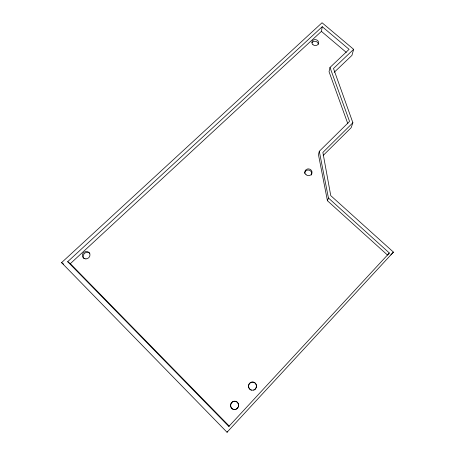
<?xml version="1.0" encoding="UTF-8"?>
<svg xmlns="http://www.w3.org/2000/svg" width="455" height="455" viewBox="0 0 455 455"><rect width="100%" height="100%" fill="white"/><g stroke="black" fill="none" stroke-linecap="round" stroke-linejoin="round"><path stroke-width="0.68" d="M322.248 26.703L67.687 261.693L70.332 263.673L321.412 31.378L322.248 26.703L349.104 49.333L329.994 67.459L329.045 71.708L347.842 123.749M319.296 151.293L318.449 154.615L327.441 200.763L387.495 255.05L389.343 252.991L328.43 198.005L319.296 151.293L349.554 121.428L329.994 67.459M227.614 431.63L227.034 432.25L61.573 262.632L322.049 22.75L353.637 49.322L351.942 55.391L334.163 72.339M353.637 49.322L333.492 68.472L352.881 122.742L351.141 127.718L323.152 155.474M327.441 200.763L328.43 198.005M390.817 254.942L393.427 252.11L330.757 195.639L322.879 152.436L352.881 122.742M227.034 432.25L393.427 252.11M67.687 261.693L228.842 426.443L389.343 252.991M228.842 426.443L229.24 426.079L70.332 263.673M61.573 262.632L63.711 264.167M321.412 31.378L346.3 52.399M251.524 390.185A4.101 3.953 -81.4 0 1 248.766 384.89A4.101 3.953 -81.4 0 1 254.123 382.445A4.101 3.953 -81.4 0 1 255.96 388.161M255.34 389.025A4.101 3.953 -81.4 0 1 253.577 390.134M304.617 173.44A3.589 3.367 12 0 1 308.99 170.136A3.589 3.367 12 0 1 311.357 175.061M312.005 42.776A3.367 2.975 8.6 0 1 315.713 41.382A3.367 2.975 8.6 0 1 318.329 44.249M84.181 258.622A3.907 3.595 -32.9 0 1 84.499 253.407A3.907 3.595 -32.9 0 1 89.891 253.316M238.113 407.361A4.18 3.987 -77.5 0 1 231.379 407.851A4.18 3.987 -77.5 0 1 233.921 401.287A4.18 3.987 -77.5 0 1 238.505 406.343M237.379 408.283A4.203 4.01 -77.4 0 0 235.548 401.316A4.203 4.01 -77.4 0 0 230.645 406.577A4.203 4.01 -77.4 0 0 237.379 408.283M255.335 388.957A4.123 3.976 -81.4 0 0 253.469 382.109A4.123 3.976 -81.4 0 0 248.657 387.273A4.123 3.976 -81.4 0 0 255.335 388.957M312.972 44.709A3.384 2.986 8.6 0 0 318.551 43.344A3.384 2.986 8.6 0 0 314.246 39.693A3.384 2.986 8.6 0 0 312.972 44.709M306.016 174.697A3.606 3.384 12 0 0 311.965 173.099A3.606 3.384 12 0 0 307.392 168.998A3.606 3.384 12 0 0 306.016 174.697M85.927 258.912A3.93 3.612 -32.8 0 0 89.584 253.293A3.93 3.612 -32.8 0 0 82.947 253.407A3.93 3.612 -32.8 0 0 85.927 258.912"/></g></svg>
